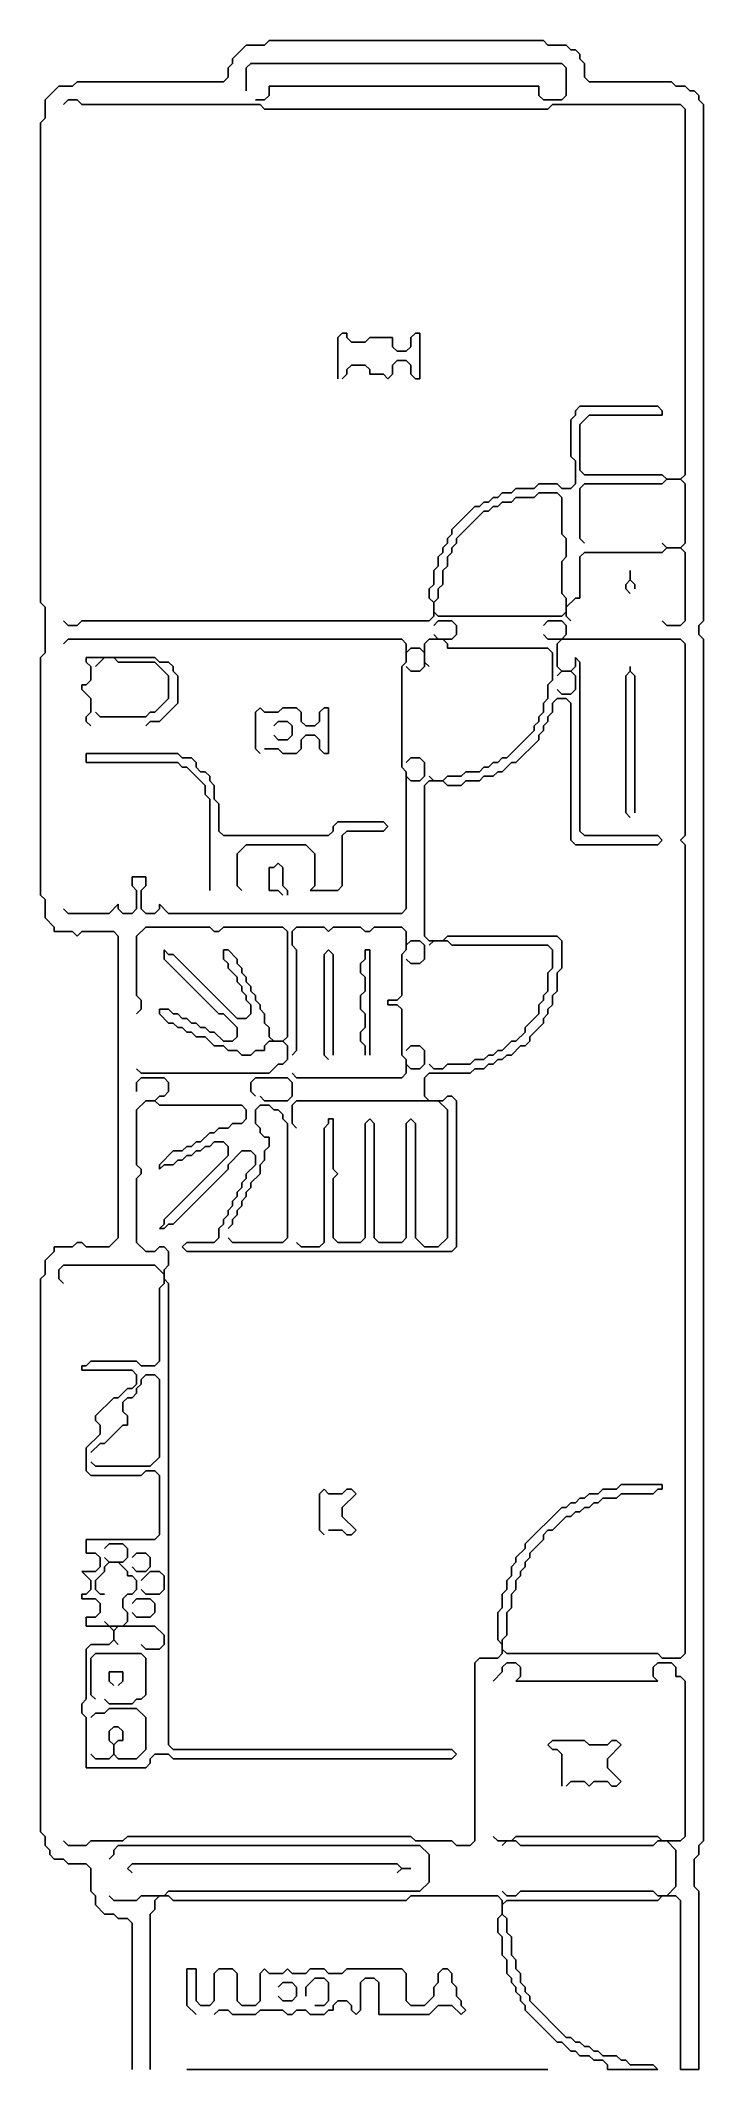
# Model space of a CAD drawing. Header units: metres. Extents: x 116 to 261, y 0 to 444.
import ezdxf

# ---------------------------------------------------------------- set-up
doc = ezdxf.new("R2010")
doc.units = ezdxf.units.M

msp = doc.modelspace()

# ---------------------------------------------------------------- linework, layer by layer
for p, q in [((158, 440), (161, 443)), ((158, 439), (158, 440)), ((161, 443), (165, 443)), ((165, 443), (166, 444)), ((166, 444), (226, 444)), ((226, 444), (227, 443)), ((227, 443), (231, 443)), ((231, 443), (232, 442)), ((232, 442), (233, 442)), ((233, 442), (234, 441)), ((234, 441), (234, 440)), ((234, 440), (235, 439)), ((156, 435), (157, 436)), ((157, 438), (158, 439)), ((157, 436), (157, 438)), ((162, 439), (161, 438)), ((161, 438), (161, 433)), ((230, 439), (162, 439)), ((231, 438), (230, 439)), ((231, 432), (231, 438)), ((235, 439), (235, 436)), ((235, 436), (236, 435)), ((117, 431), (120, 434)), ((117, 427), (117, 431)), ((120, 434), (123, 434)), ((122, 431), (121, 430)), ((124, 431), (122, 431)), ((123, 434), (124, 435)), ((124, 435), (156, 435)), ((125, 430), (124, 431)), ((163, 431), (165, 431)), ((165, 431), (166, 432)), ((166, 432), (166, 434)), ((166, 434), (225, 434)), ((225, 434), (225, 432)), ((225, 432), (226, 431)), ((226, 431), (230, 431)), ((230, 431), (231, 432)), ((236, 435), (254, 435)), ((254, 435), (255, 434)), ((255, 434), (257, 434)), ((257, 434), (258, 433)), ((258, 433), (259, 433)), ((259, 433), (260, 432)), ((260, 432), (260, 431)), ((260, 431), (261, 430)), ((116, 426), (117, 427)), ((164, 430), (125, 430)), ((165, 429), (164, 430)), ((227, 429), (165, 429)), ((228, 430), (227, 429)), ((256, 430), (228, 430)), ((257, 429), (256, 430)), ((257, 349), (257, 429)), ((261, 430), (261, 317)), ((116, 321), (116, 426)), ((181, 379), (182, 380)), ((181, 370), (181, 379)), ((182, 380), (183, 380)), ((183, 380), (183, 379)), ((183, 379), (184, 378)), ((184, 378), (187, 378)), ((187, 378), (188, 379)), ((188, 379), (193, 379)), ((193, 379), (193, 377)), ((197, 379), (198, 380)), ((197, 377), (197, 379)), ((198, 380), (199, 380)), ((199, 380), (199, 370)), ((184, 373), (183, 372)), ((187, 373), (184, 373)), ((188, 372), (187, 373)), ((193, 377), (194, 376)), ((194, 374), (193, 373)), ((193, 373), (193, 371)), ((194, 376), (196, 376)), ((196, 374), (194, 374)), ((196, 376), (197, 377)), ((197, 373), (196, 374)), ((197, 371), (197, 373)), ((183, 371), (182, 370)), ((183, 372), (183, 371)), ((188, 371), (188, 372)), ((191, 371), (188, 371)), ((192, 370), (191, 371)), ((193, 371), (192, 370)), ((198, 370), (197, 371)), ((199, 370), (198, 370)), ((232, 361), (233, 362)), ((232, 353), (232, 361)), ((233, 363), (234, 364)), ((233, 362), (233, 363)), ((234, 364), (251, 364)), ((236, 362), (234, 360)), ((234, 360), (234, 350)), ((252, 362), (236, 362)), ((251, 364), (252, 363)), ((252, 363), (252, 362)), ((233, 352), (232, 353)), ((233, 347), (233, 352)), ((224, 346), (225, 347)), ((225, 347), (229, 347)), ((229, 347), (230, 346)), ((232, 346), (233, 347)), ((234, 350), (235, 349)), ((235, 347), (234, 346)), ((235, 349), (252, 349)), ((252, 347), (235, 347)), ((252, 349), (253, 348)), ((253, 348), (252, 347)), ((256, 348), (253, 348)), ((253, 348), (256, 348)), ((256, 348), (257, 349)), ((257, 347), (256, 348)), ((257, 334), (257, 347)), ((206, 337), (211, 342)), ((211, 342), (212, 342)), ((212, 342), (213, 343)), ((213, 343), (214, 343)), ((214, 343), (215, 344)), ((215, 342), (214, 341)), ((215, 344), (216, 344)), ((216, 342), (215, 342)), ((216, 344), (217, 345)), ((217, 343), (216, 342)), ((217, 345), (219, 345)), ((219, 343), (217, 343)), ((219, 345), (220, 346)), ((220, 344), (219, 343)), ((220, 346), (224, 346)), ((224, 344), (220, 344)), ((225, 345), (224, 344)), ((229, 345), (225, 345)), ((230, 344), (229, 345)), ((230, 346), (232, 346)), ((230, 336), (230, 344)), ((234, 346), (234, 335)), ((213, 341), (207, 335)), ((214, 341), (213, 341)), ((204, 333), (205, 334)), ((204, 332), (204, 333)), ((205, 335), (206, 336)), ((205, 334), (205, 335)), ((206, 336), (206, 337)), ((207, 334), (206, 333)), ((206, 333), (206, 332)), ((207, 335), (207, 334)), ((231, 335), (230, 336)), ((231, 331), (231, 335)), ((234, 335), (235, 334)), ((252, 334), (253, 333)), ((253, 333), (252, 332)), ((253, 333), (256, 333)), ((256, 333), (253, 333)), ((256, 333), (257, 334)), ((257, 332), (256, 333)), ((202, 328), (203, 329)), ((203, 331), (204, 332)), ((203, 329), (203, 331)), ((205, 329), (204, 328)), ((206, 332), (205, 331)), ((205, 331), (205, 329)), ((230, 330), (231, 331)), ((230, 323), (230, 330)), ((235, 332), (234, 331)), ((234, 331), (234, 322)), ((252, 332), (235, 332)), ((257, 317), (257, 332)), ((201, 324), (202, 325)), ((202, 325), (202, 328)), ((204, 325), (203, 324)), ((204, 328), (204, 325)), ((244, 325), (245, 326)), ((244, 324), (244, 325)), ((245, 326), (245, 328)), ((245, 328), (245, 326)), ((245, 326), (246, 325)), ((246, 325), (246, 324)), ((117, 320), (116, 321)), ((117, 310), (117, 320)), ((201, 322), (201, 324)), ((202, 321), (201, 322)), ((203, 322), (202, 321)), ((202, 318), (202, 321)), ((203, 324), (203, 322)), ((231, 322), (230, 323)), ((231, 319), (231, 322)), ((233, 322), (231, 320)), ((231, 320), (231, 318)), ((234, 322), (233, 322)), ((245, 323), (244, 324)), ((121, 317), (122, 316)), ((122, 316), (124, 316)), ((124, 316), (125, 317)), ((125, 317), (201, 317)), ((201, 317), (202, 318)), ((202, 319), (203, 318)), ((203, 317), (202, 316)), ((203, 318), (230, 318)), ((206, 317), (203, 317)), ((207, 316), (206, 317)), ((207, 314), (207, 316)), ((227, 317), (226, 316)), ((230, 317), (227, 317)), ((230, 318), (231, 319)), ((231, 316), (230, 317)), ((231, 318), (232, 317)), ((231, 314), (231, 316)), ((252, 317), (253, 316)), ((253, 316), (256, 316)), ((256, 316), (257, 317)), ((261, 317), (260, 316)), ((260, 316), (260, 314)), ((122, 313), (121, 312)), ((195, 313), (122, 313)), ((196, 312), (195, 313)), ((196, 308), (196, 312)), ((197, 311), (196, 310)), ((199, 311), (197, 311)), ((200, 310), (199, 311)), ((201, 313), (200, 312)), ((200, 312), (200, 308)), ((204, 313), (201, 313)), ((202, 314), (203, 313)), ((203, 313), (206, 313)), ((205, 312), (204, 313)), ((205, 311), (205, 312)), ((227, 311), (205, 311)), ((206, 313), (207, 314)), ((226, 314), (227, 313)), ((227, 313), (230, 313)), ((228, 310), (227, 311)), ((230, 313), (229, 312)), ((229, 312), (229, 307)), ((230, 313), (231, 314)), ((256, 313), (230, 313)), ((257, 312), (256, 313)), ((257, 270), (257, 312)), ((260, 314), (261, 313)), ((261, 313), (261, 50)), ((116, 309), (117, 310)), ((116, 257), (116, 309)), ((126, 308), (126, 309)), ((126, 309), (141, 309)), ((127, 307), (126, 308)), ((127, 304), (127, 307)), ((130, 309), (128, 307)), ((132, 309), (130, 309)), ((133, 308), (132, 309)), ((141, 308), (133, 308)), ((141, 309), (142, 308)), ((144, 305), (141, 308)), ((142, 308), (144, 308)), ((144, 308), (145, 307)), ((145, 307), (145, 306)), ((195, 307), (196, 308)), ((195, 285), (195, 307)), ((196, 307), (197, 306)), ((199, 306), (200, 307)), ((200, 307), (200, 310)), ((200, 308), (201, 307)), ((228, 304), (228, 310)), ((229, 307), (230, 306)), ((232, 306), (233, 307)), ((233, 307), (233, 309)), ((233, 309), (234, 308)), ((234, 308), (234, 271)), ((245, 306), (245, 307)), ((245, 307), (245, 306)), ((125, 302), (125, 303)), ((125, 303), (126, 303)), ((127, 300), (125, 302)), ((126, 303), (127, 304)), ((144, 300), (144, 305)), ((145, 306), (146, 305)), ((146, 305), (146, 299)), ((197, 306), (199, 306)), ((227, 303), (228, 304)), ((227, 300), (227, 303)), ((230, 306), (229, 305)), ((229, 302), (230, 301)), ((232, 306), (230, 306)), ((230, 306), (232, 306)), ((233, 305), (232, 306)), ((232, 301), (233, 302)), ((233, 302), (233, 305)), ((244, 305), (245, 306)), ((244, 275), (244, 305)), ((245, 306), (246, 305)), ((246, 305), (246, 275)), ((127, 297), (127, 300)), ((141, 297), (144, 300)), ((146, 299), (142, 295)), ((163, 297), (164, 298)), ((164, 298), (165, 297)), ((168, 297), (169, 298)), ((169, 298), (172, 298)), ((172, 298), (173, 297)), ((177, 297), (178, 298)), ((178, 298), (179, 298)), ((179, 298), (179, 288)), ((226, 299), (227, 300)), ((226, 297), (226, 299)), ((229, 300), (228, 299)), ((228, 299), (228, 297)), ((231, 300), (229, 300)), ((230, 301), (232, 301)), ((232, 299), (231, 300)), ((232, 269), (232, 299)), ((126, 296), (127, 297)), ((126, 295), (126, 296)), ((127, 294), (126, 295)), ((128, 297), (129, 296)), ((129, 296), (139, 296)), ((139, 296), (140, 297)), ((140, 295), (139, 294)), ((140, 297), (141, 297)), ((142, 295), (140, 295)), ((163, 289), (163, 297)), ((165, 297), (168, 297)), ((168, 295), (167, 294)), ((170, 295), (168, 295)), ((171, 294), (170, 295)), ((171, 292), (171, 294)), ((173, 297), (173, 295)), ((173, 295), (174, 294)), ((174, 294), (176, 294)), ((176, 294), (177, 295)), ((177, 295), (177, 297)), ((224, 294), (225, 295)), ((224, 293), (224, 294)), ((225, 296), (226, 297)), ((225, 295), (225, 296)), ((227, 295), (226, 294)), ((226, 294), (226, 293)), ((228, 297), (227, 296)), ((227, 296), (227, 295)), ((164, 288), (163, 289)), ((168, 289), (165, 289)), ((167, 292), (168, 291)), ((168, 291), (170, 291)), ((169, 288), (168, 289)), ((170, 291), (171, 292)), ((173, 289), (172, 288)), ((174, 292), (173, 291)), ((173, 291), (173, 289)), ((176, 292), (174, 292)), ((177, 291), (176, 292)), ((177, 289), (177, 291)), ((178, 288), (177, 289)), ((218, 287), (224, 293)), ((225, 291), (220, 286)), ((226, 293), (225, 292)), ((225, 292), (225, 291)), ((126, 286), (126, 288)), ((126, 288), (146, 288)), ((146, 286), (126, 286)), ((146, 288), (147, 287)), ((147, 285), (146, 286)), ((147, 287), (149, 287)), ((148, 285), (147, 285)), ((152, 281), (148, 285)), ((149, 287), (150, 286)), ((150, 286), (150, 285)), ((150, 285), (151, 284)), ((172, 288), (169, 288)), ((179, 288), (178, 288)), ((196, 284), (195, 285)), ((197, 287), (196, 286)), ((199, 287), (197, 287)), ((200, 286), (199, 287)), ((200, 283), (200, 286)), ((212, 284), (213, 285)), ((213, 285), (214, 285)), ((214, 285), (215, 286)), ((215, 286), (216, 286)), ((216, 286), (217, 287)), ((217, 287), (218, 287)), ((219, 286), (217, 284)), ((220, 286), (219, 286)), ((151, 284), (152, 284)), ((152, 284), (153, 283)), ((152, 279), (152, 281)), ((153, 283), (153, 282)), ((153, 282), (154, 281)), ((154, 281), (154, 278)), ((196, 254), (196, 284)), ((196, 283), (197, 282)), ((197, 282), (199, 282)), ((199, 282), (200, 283)), ((201, 282), (200, 281)), ((200, 281), (200, 248)), ((201, 283), (202, 282)), ((204, 282), (201, 282)), ((202, 282), (204, 282)), ((204, 282), (205, 283)), ((205, 281), (204, 282)), ((205, 283), (208, 283)), ((208, 281), (205, 281)), ((208, 283), (209, 284)), ((209, 282), (208, 281)), ((209, 284), (212, 284)), ((212, 282), (209, 282)), ((213, 283), (212, 282)), ((215, 283), (213, 283)), ((216, 284), (215, 283)), ((217, 284), (216, 284)), ((153, 278), (152, 279)), ((153, 258), (153, 278)), ((154, 278), (155, 277)), ((155, 277), (155, 271)), ((155, 271), (156, 270)), ((179, 270), (180, 271)), ((180, 272), (181, 273)), ((180, 271), (180, 272)), ((181, 273), (191, 273)), ((183, 271), (182, 270)), ((191, 271), (183, 271)), ((191, 273), (192, 272)), ((192, 272), (191, 271)), ((234, 271), (235, 270)), ((245, 274), (244, 275)), ((156, 270), (179, 270)), ((161, 268), (159, 266)), ((174, 268), (161, 268)), ((176, 266), (174, 268)), ((182, 270), (182, 259)), ((233, 268), (232, 269)), ((251, 268), (233, 268)), ((235, 270), (251, 270)), ((251, 270), (252, 269)), ((252, 269), (251, 268)), ((256, 269), (257, 270)), ((257, 268), (256, 269)), ((257, 91), (257, 268)), ((159, 266), (159, 259)), ((166, 258), (166, 263)), ((166, 263), (167, 263)), ((167, 263), (168, 264)), ((168, 264), (169, 263)), ((169, 263), (169, 259)), ((176, 259), (176, 266)), ((136, 259), (136, 261)), ((136, 261), (139, 261)), ((137, 258), (136, 259)), ((137, 254), (137, 258)), ((139, 259), (138, 258)), ((138, 258), (138, 254)), ((139, 261), (139, 259)), ((159, 259), (160, 258)), ((168, 258), (166, 258)), ((169, 257), (168, 258)), ((169, 259), (170, 258)), ((170, 258), (170, 257)), ((175, 258), (176, 259)), ((181, 258), (175, 258)), ((182, 259), (181, 258)), ((117, 256), (116, 257)), ((117, 252), (117, 256)), ((121, 254), (122, 253)), ((131, 253), (133, 255)), ((133, 255), (133, 254)), ((133, 254), (134, 253)), ((136, 253), (137, 254)), ((138, 254), (139, 253)), ((141, 253), (142, 254)), ((142, 254), (142, 255)), ((142, 255), (144, 253)), ((195, 253), (196, 254)), ((119, 250), (117, 252)), ((119, 249), (119, 250)), ((123, 249), (119, 249)), ((122, 253), (131, 253)), ((124, 248), (123, 249)), ((125, 249), (124, 248)), ((132, 249), (125, 249)), ((133, 248), (132, 249)), ((134, 253), (136, 253)), ((139, 250), (137, 248)), ((139, 253), (141, 253)), ((153, 250), (139, 250)), ((144, 253), (195, 253)), ((154, 249), (153, 250)), ((155, 249), (154, 249)), ((156, 250), (155, 249)), ((169, 250), (156, 250)), ((170, 249), (169, 250)), ((170, 226), (170, 249)), ((172, 250), (171, 249)), ((171, 249), (171, 246)), ((178, 250), (172, 250)), ((179, 249), (178, 250)), ((180, 250), (179, 249)), ((186, 250), (180, 250)), ((187, 249), (186, 250)), ((188, 249), (187, 249)), ((189, 250), (188, 249)), ((195, 250), (189, 250)), ((196, 249), (195, 250)), ((196, 245), (196, 249)), ((133, 182), (133, 248)), ((137, 248), (137, 235)), ((143, 243), (143, 245)), ((143, 245), (144, 244)), ((156, 243), (156, 245)), ((156, 245), (157, 245)), ((157, 245), (159, 243)), ((171, 246), (172, 245)), ((172, 245), (172, 223)), ((178, 244), (179, 245)), ((179, 245), (180, 244)), ((187, 243), (187, 245)), ((187, 245), (188, 245)), ((188, 245), (188, 222)), ((195, 244), (196, 245)), ((197, 247), (196, 246)), ((199, 247), (197, 247)), ((200, 246), (199, 247)), ((200, 248), (201, 247)), ((200, 243), (200, 246)), ((202, 247), (201, 246)), ((201, 247), (204, 247)), ((205, 247), (202, 247)), ((204, 247), (205, 248)), ((205, 248), (229, 248)), ((206, 246), (205, 247)), ((227, 246), (206, 246)), ((228, 245), (227, 246)), ((228, 241), (228, 245)), ((229, 248), (230, 247)), ((230, 247), (230, 241)), ((155, 231), (143, 243)), ((144, 244), (145, 244)), ((145, 244), (159, 230)), ((157, 242), (156, 243)), ((157, 241), (157, 242)), ((159, 239), (157, 241)), ((159, 243), (159, 242)), ((159, 242), (160, 241)), ((160, 241), (160, 240)), ((160, 240), (161, 239)), ((178, 222), (178, 244)), ((180, 244), (180, 222)), ((186, 242), (187, 243)), ((186, 240), (186, 242)), ((187, 239), (186, 240)), ((195, 235), (195, 244)), ((196, 243), (197, 242)), ((197, 242), (199, 242)), ((199, 242), (200, 243)), ((227, 240), (228, 241)), ((227, 236), (227, 240)), ((230, 241), (229, 240)), ((229, 240), (229, 236)), ((159, 238), (159, 239)), ((160, 237), (159, 238)), ((160, 236), (160, 237)), ((161, 235), (160, 236)), ((161, 239), (161, 238)), ((161, 238), (162, 237)), ((162, 237), (162, 236)), ((162, 236), (163, 235)), ((186, 235), (187, 236)), ((187, 236), (187, 239)), ((226, 235), (227, 236)), ((229, 236), (228, 235)), ((137, 235), (138, 234)), ((138, 232), (137, 231)), ((138, 234), (138, 232)), ((142, 231), (142, 232)), ((142, 232), (144, 232)), ((144, 229), (142, 231)), ((144, 232), (145, 231)), ((145, 231), (146, 231)), ((146, 231), (147, 230)), ((156, 231), (155, 231)), ((159, 228), (156, 231)), ((161, 234), (161, 235)), ((162, 233), (161, 234)), ((161, 230), (162, 231)), ((162, 231), (162, 233)), ((163, 235), (163, 234)), ((163, 234), (164, 233)), ((164, 233), (164, 232)), ((164, 232), (165, 231)), ((165, 231), (165, 229)), ((186, 232), (186, 235)), ((187, 231), (186, 232)), ((187, 228), (187, 231)), ((192, 233), (192, 234)), ((192, 234), (194, 234)), ((194, 233), (192, 233)), ((194, 234), (195, 235)), ((195, 232), (194, 233)), ((195, 222), (195, 232)), ((222, 228), (225, 231)), ((225, 233), (226, 234)), ((225, 231), (225, 233)), ((226, 234), (226, 235)), ((227, 231), (226, 230)), ((228, 233), (227, 232)), ((227, 232), (227, 231)), ((228, 235), (228, 233)), ((145, 229), (144, 229)), ((146, 228), (145, 229)), ((147, 228), (146, 228)), ((147, 230), (148, 230)), ((148, 227), (147, 228)), ((148, 230), (149, 229)), ((149, 227), (148, 227)), ((149, 229), (150, 229)), ((150, 226), (149, 227)), ((150, 229), (151, 228)), ((151, 228), (152, 228)), ((152, 228), (153, 227)), ((153, 227), (154, 227)), ((154, 227), (156, 225)), ((159, 230), (161, 230)), ((159, 226), (159, 228)), ((165, 229), (166, 228)), ((166, 228), (166, 226)), ((186, 227), (187, 228)), ((186, 225), (186, 227)), ((220, 225), (222, 227)), ((222, 227), (222, 228)), ((226, 229), (223, 226)), ((226, 230), (226, 229)), ((152, 226), (150, 226)), ((154, 224), (152, 226)), ((156, 224), (154, 224)), ((156, 225), (158, 225)), ((157, 223), (156, 224)), ((159, 223), (157, 223)), ((158, 225), (159, 226)), ((160, 222), (159, 223)), ((163, 223), (162, 222)), ((165, 223), (163, 223)), ((166, 225), (165, 224)), ((165, 224), (165, 223)), ((166, 226), (167, 225)), ((169, 225), (166, 225)), ((167, 225), (169, 225)), ((169, 225), (170, 226)), ((170, 224), (169, 225)), ((170, 221), (170, 224)), ((172, 223), (171, 222)), ((187, 224), (186, 225)), ((187, 222), (187, 224)), ((197, 224), (196, 223)), ((199, 224), (197, 224)), ((200, 223), (199, 224)), ((200, 220), (200, 223)), ((215, 222), (216, 223)), ((216, 223), (217, 223)), ((217, 223), (219, 225)), ((219, 225), (220, 225)), ((221, 224), (219, 222)), ((222, 224), (221, 224)), ((223, 225), (222, 224)), ((223, 226), (223, 225)), ((137, 219), (138, 218)), ((138, 218), (166, 218)), ((162, 222), (160, 222)), ((166, 218), (168, 220)), ((168, 220), (169, 220)), ((169, 220), (170, 221)), ((171, 218), (172, 217)), ((179, 221), (178, 222)), ((196, 221), (195, 222)), ((195, 217), (196, 218)), ((196, 218), (196, 221)), ((196, 220), (197, 219)), ((197, 219), (199, 219)), ((199, 219), (200, 220)), ((201, 218), (200, 217)), ((201, 220), (202, 219)), ((210, 218), (201, 218)), ((202, 219), (204, 219)), ((204, 219), (205, 220)), ((205, 220), (210, 220)), ((210, 220), (211, 221)), ((211, 219), (210, 218)), ((211, 221), (213, 221)), ((213, 219), (211, 219)), ((213, 221), (214, 222)), ((214, 220), (213, 219)), ((214, 222), (215, 222)), ((215, 220), (214, 220)), ((216, 221), (215, 220)), ((217, 221), (216, 221)), ((218, 222), (217, 221)), ((219, 222), (218, 222)), ((138, 217), (137, 216)), ((137, 216), (137, 214)), ((143, 217), (138, 217)), ((144, 216), (143, 217)), ((143, 213), (144, 214)), ((144, 214), (144, 216)), ((163, 217), (162, 216)), ((162, 216), (162, 214)), ((162, 214), (163, 213)), ((170, 217), (163, 217)), ((171, 216), (170, 217)), ((171, 213), (171, 216)), ((172, 217), (195, 217)), ((200, 217), (200, 213)), ((139, 212), (137, 210)), ((137, 210), (137, 198)), ((139, 212), (141, 212)), ((141, 212), (139, 212)), ((141, 212), (142, 213)), ((142, 211), (141, 212)), ((142, 213), (143, 213)), ((160, 211), (142, 211)), ((161, 210), (160, 211)), ((161, 208), (161, 210)), ((164, 211), (163, 210)), ((163, 210), (163, 207)), ((164, 213), (165, 212)), ((166, 211), (164, 211)), ((165, 212), (170, 212)), ((167, 210), (166, 211)), ((168, 210), (167, 210)), ((169, 209), (168, 210)), ((169, 208), (169, 209)), ((170, 212), (171, 213)), ((172, 212), (171, 211)), ((171, 211), (171, 207)), ((203, 212), (172, 212)), ((200, 213), (201, 212)), ((201, 212), (204, 212)), ((205, 210), (203, 212)), ((204, 212), (205, 213)), ((205, 213), (206, 213)), ((205, 182), (205, 210)), ((206, 213), (207, 212)), ((207, 212), (207, 180)), ((151, 203), (153, 205)), ((153, 205), (154, 205)), ((154, 205), (155, 206)), ((155, 206), (157, 206)), ((157, 206), (158, 207)), ((158, 207), (160, 207)), ((160, 207), (161, 208)), ((163, 207), (164, 206)), ((164, 206), (164, 205)), ((164, 205), (165, 204)), ((170, 207), (169, 208)), ((170, 182), (170, 207)), ((171, 207), (172, 206)), ((178, 206), (179, 207)), ((178, 181), (178, 206)), ((179, 207), (179, 208)), ((179, 208), (180, 208)), ((180, 208), (180, 197)), ((187, 207), (188, 208)), ((187, 182), (187, 207)), ((188, 208), (189, 207)), ((189, 207), (189, 182)), ((196, 207), (197, 208)), ((196, 182), (196, 207)), ((197, 208), (198, 207)), ((198, 207), (198, 182)), ((142, 198), (145, 201)), ((143, 186), (157, 200)), ((145, 201), (147, 201)), ((147, 201), (148, 202)), ((148, 200), (147, 199)), ((148, 202), (149, 202)), ((149, 200), (148, 200)), ((149, 202), (150, 203)), ((150, 201), (149, 200)), ((150, 203), (151, 203)), ((151, 201), (150, 201)), ((152, 202), (151, 201)), ((153, 202), (152, 202)), ((154, 203), (153, 202)), ((156, 203), (154, 203)), ((157, 202), (156, 203)), ((157, 200), (157, 202)), ((160, 201), (157, 198)), ((162, 201), (160, 201)), ((163, 200), (162, 201)), ((163, 198), (163, 200)), ((165, 204), (166, 204)), ((166, 202), (165, 201)), ((165, 201), (165, 199)), ((166, 204), (166, 202)), ((137, 198), (138, 197)), ((138, 196), (137, 195)), ((138, 197), (138, 196)), ((143, 198), (142, 197)), ((142, 197), (142, 198)), ((145, 198), (143, 198)), ((146, 199), (145, 198)), ((157, 197), (145, 185)), ((147, 199), (146, 199)), ((157, 198), (157, 197)), ((161, 196), (163, 198)), ((161, 195), (161, 196)), ((164, 196), (162, 194)), ((165, 199), (164, 198)), ((164, 198), (164, 196)), ((180, 197), (181, 196)), ((181, 196), (180, 195)), ((137, 195), (137, 181)), ((158, 190), (159, 191)), ((159, 192), (160, 193)), ((159, 191), (159, 192)), ((160, 194), (161, 195)), ((160, 193), (160, 194)), ((161, 191), (160, 190)), ((162, 193), (161, 192)), ((161, 192), (161, 191)), ((162, 194), (162, 193)), ((180, 195), (180, 182)), ((156, 186), (157, 187)), ((157, 188), (158, 189)), ((157, 187), (157, 188)), ((158, 189), (158, 190)), ((159, 187), (158, 186)), ((160, 189), (159, 188)), ((159, 188), (159, 187)), ((160, 190), (160, 189)), ((142, 184), (143, 185)), ((143, 184), (142, 184)), ((143, 185), (143, 186)), ((144, 185), (143, 184)), ((145, 185), (144, 185)), ((155, 184), (156, 185)), ((155, 182), (155, 184)), ((156, 185), (156, 186)), ((158, 185), (157, 184)), ((158, 186), (158, 185)), ((117, 177), (119, 179)), ((119, 179), (119, 180)), ((119, 180), (123, 180)), ((123, 180), (124, 181)), ((124, 181), (125, 181)), ((125, 181), (126, 180)), ((126, 180), (131, 180)), ((131, 180), (133, 182)), ((137, 181), (139, 179)), ((139, 179), (141, 179)), ((141, 179), (142, 180)), ((142, 180), (143, 180)), ((143, 180), (144, 179)), ((144, 179), (144, 176)), ((147, 180), (148, 181)), ((148, 179), (147, 180)), ((148, 181), (154, 181)), ((206, 179), (148, 179)), ((154, 181), (155, 182)), ((157, 182), (158, 181)), ((158, 181), (169, 181)), ((169, 181), (170, 182)), ((172, 181), (173, 180)), ((173, 180), (177, 180)), ((177, 180), (178, 181)), ((180, 182), (181, 181)), ((181, 181), (186, 181)), ((186, 181), (187, 182)), ((189, 182), (190, 181)), ((190, 181), (195, 181)), ((195, 181), (196, 182)), ((198, 182), (200, 180)), ((200, 180), (203, 180)), ((203, 180), (205, 182)), ((207, 180), (206, 179)), ((116, 173), (117, 174)), ((117, 174), (117, 177)), ((121, 176), (120, 175)), ((120, 175), (120, 173)), ((141, 176), (121, 176)), ((143, 174), (141, 176)), ((144, 176), (143, 175)), ((143, 175), (143, 173)), ((143, 172), (143, 174)), ((116, 52), (116, 173)), ((120, 173), (121, 172)), ((142, 171), (143, 172)), ((142, 155), (142, 171)), ((143, 173), (144, 172)), ((144, 172), (144, 71)), ((125, 153), (125, 154)), ((125, 154), (126, 154)), ((136, 153), (125, 153)), ((126, 154), (127, 155)), ((127, 155), (137, 155)), ((137, 152), (136, 153)), ((137, 155), (138, 154)), ((137, 150), (137, 152)), ((138, 154), (141, 154)), ((139, 152), (138, 151)), ((138, 151), (138, 150)), ((141, 152), (139, 152)), ((141, 154), (142, 155)), ((142, 151), (141, 152)), ((142, 134), (142, 151)), ((128, 143), (132, 147)), ((132, 147), (133, 147)), ((133, 147), (135, 149)), ((135, 147), (134, 146)), ((135, 149), (136, 149)), ((136, 147), (135, 147)), ((136, 149), (137, 150)), ((137, 148), (136, 147)), ((138, 150), (137, 149)), ((137, 149), (137, 148)), ((128, 142), (128, 143)), ((134, 146), (134, 144)), ((134, 144), (135, 143)), ((135, 143), (135, 141)), ((126, 136), (129, 139)), ((129, 141), (128, 142)), ((129, 139), (129, 141)), ((134, 141), (130, 137)), ((135, 141), (134, 141)), ((126, 131), (126, 136)), ((129, 137), (127, 135)), ((130, 137), (129, 137)), ((140, 132), (142, 134)), ((127, 130), (126, 131)), ((127, 133), (128, 132)), ((138, 130), (127, 130)), ((128, 132), (140, 132)), ((139, 131), (138, 130)), ((141, 131), (139, 131)), ((142, 130), (141, 131)), ((142, 117), (142, 130)), ((177, 126), (178, 127)), ((177, 118), (177, 126)), ((178, 127), (179, 126)), ((179, 126), (182, 126)), ((182, 126), (183, 127)), ((185, 126), (182, 123)), ((183, 127), (184, 127)), ((184, 127), (185, 126)), ((233, 124), (234, 125)), ((234, 125), (235, 125)), ((235, 125), (236, 126)), ((236, 126), (238, 126)), ((238, 126), (239, 127)), ((239, 125), (238, 124)), ((239, 127), (242, 127)), ((242, 125), (239, 125)), ((242, 127), (243, 128)), ((243, 126), (242, 125)), ((243, 128), (252, 128)), ((250, 126), (243, 126)), ((251, 127), (250, 126)), ((252, 127), (251, 127)), ((252, 128), (252, 127)), ((182, 123), (182, 121)), ((182, 121), (185, 118)), ((222, 115), (230, 123)), ((231, 121), (228, 118)), ((230, 123), (231, 123)), ((231, 123), (232, 124)), ((232, 121), (231, 121)), ((232, 124), (233, 124)), ((233, 122), (232, 121)), ((234, 122), (233, 122)), ((235, 123), (234, 122)), ((236, 123), (235, 123)), ((237, 124), (236, 123)), ((238, 124), (237, 124)), ((126, 113), (126, 116)), ((126, 116), (141, 116)), ((141, 116), (142, 117)), ((178, 117), (177, 118)), ((182, 118), (179, 118)), ((183, 117), (182, 118)), ((184, 117), (183, 117)), ((185, 118), (184, 117)), ((226, 116), (223, 113)), ((227, 118), (226, 117)), ((226, 117), (226, 116)), ((228, 118), (227, 118)), ((128, 113), (126, 113)), ((129, 112), (128, 113)), ((129, 110), (129, 112)), ((131, 115), (130, 114)), ((130, 112), (131, 111)), ((134, 115), (131, 115)), ((135, 114), (134, 115)), ((134, 111), (135, 112)), ((135, 112), (135, 114)), ((137, 113), (136, 112)), ((139, 113), (137, 113)), ((140, 112), (139, 113)), ((140, 110), (140, 112)), ((220, 112), (222, 114)), ((220, 111), (220, 112)), ((222, 114), (222, 115)), ((223, 112), (222, 111)), ((223, 113), (223, 112)), ((127, 107), (125, 109)), ((125, 109), (128, 109)), ((127, 105), (127, 107)), ((128, 109), (129, 110)), ((130, 109), (128, 107)), ((128, 107), (128, 105)), ((131, 111), (130, 110)), ((130, 110), (130, 109)), ((131, 111), (134, 111)), ((133, 111), (131, 111)), ((135, 109), (133, 111)), ((135, 108), (135, 109)), ((136, 108), (135, 108)), ((136, 110), (137, 109)), ((137, 107), (136, 108)), ((137, 109), (139, 109)), ((137, 105), (137, 107)), ((140, 109), (138, 107)), ((139, 109), (140, 110)), ((142, 109), (140, 109)), ((143, 108), (142, 109)), ((143, 105), (143, 108)), ((218, 107), (219, 108)), ((218, 105), (218, 107)), ((219, 110), (220, 111)), ((219, 108), (219, 110)), ((221, 108), (220, 107)), ((220, 107), (220, 105)), ((222, 110), (221, 109)), ((221, 109), (221, 108)), ((222, 111), (222, 110)), ((125, 103), (125, 104)), ((125, 104), (126, 104)), ((128, 103), (125, 103)), ((126, 104), (127, 105)), ((128, 105), (129, 104)), ((129, 102), (128, 103)), ((129, 104), (130, 104)), ((134, 103), (135, 104)), ((134, 101), (134, 103)), ((135, 104), (136, 104)), ((136, 104), (137, 105)), ((137, 103), (136, 102)), ((140, 103), (137, 103)), ((138, 105), (139, 104)), ((139, 104), (142, 104)), ((141, 102), (140, 103)), ((142, 104), (143, 105)), ((217, 104), (218, 105)), ((217, 101), (217, 104)), ((220, 105), (219, 104)), ((219, 104), (219, 101)), ((126, 97), (126, 99)), ((126, 99), (128, 99)), ((128, 99), (129, 100)), ((129, 100), (129, 102)), ((130, 98), (131, 97)), ((135, 100), (134, 101)), ((134, 97), (135, 98)), ((135, 98), (135, 100)), ((136, 100), (137, 99)), ((137, 99), (140, 99)), ((140, 99), (141, 100)), ((141, 100), (141, 102)), ((216, 100), (217, 101)), ((216, 94), (216, 100)), ((219, 101), (218, 100)), ((218, 100), (218, 95)), ((131, 97), (126, 97)), ((131, 97), (134, 97)), ((132, 96), (131, 97)), ((131, 93), (132, 94)), ((133, 97), (132, 96)), ((132, 96), (132, 94)), ((132, 94), (132, 96)), ((132, 94), (133, 93)), ((141, 97), (133, 97)), ((143, 95), (141, 97)), ((143, 93), (143, 95)), ((217, 93), (216, 94)), ((218, 95), (217, 94)), ((217, 94), (217, 92)), ((126, 92), (127, 93)), ((126, 81), (126, 92)), ((127, 93), (131, 93)), ((128, 91), (127, 90)), ((127, 90), (127, 82)), ((138, 91), (128, 91)), ((138, 93), (139, 92)), ((139, 90), (138, 91)), ((139, 92), (142, 92)), ((139, 82), (139, 90)), ((142, 92), (143, 93)), ((211, 89), (212, 90)), ((211, 50), (211, 89)), ((212, 90), (216, 90)), ((216, 90), (217, 91)), ((217, 91), (217, 93)), ((217, 92), (218, 91)), ((218, 89), (217, 88)), ((218, 91), (251, 91)), ((220, 89), (218, 89)), ((221, 88), (220, 89)), ((251, 89), (250, 88)), ((251, 91), (252, 90)), ((254, 89), (251, 89)), ((252, 90), (256, 90)), ((255, 88), (254, 89)), ((256, 90), (257, 91)), ((131, 85), (131, 87)), ((131, 87), (134, 87)), ((132, 84), (131, 85)), ((134, 85), (133, 84)), ((134, 87), (134, 85)), ((217, 87), (215, 85)), ((217, 88), (217, 87)), ((220, 85), (221, 86)), ((251, 85), (220, 85)), ((221, 86), (221, 88)), ((250, 88), (250, 86)), ((250, 86), (251, 85)), ((255, 86), (255, 88)), ((256, 86), (255, 86)), ((257, 85), (256, 86)), ((257, 51), (257, 85)), ((125, 80), (126, 81)), ((125, 78), (125, 80)), ((127, 82), (128, 81)), ((130, 81), (131, 80)), ((131, 80), (136, 80)), ((136, 80), (137, 81)), ((137, 81), (138, 81)), ((138, 81), (139, 82)), ((126, 77), (125, 78)), ((126, 66), (126, 77)), ((128, 78), (127, 77)), ((130, 78), (128, 78)), ((131, 79), (130, 78)), ((137, 79), (131, 79)), ((139, 77), (137, 79)), ((139, 70), (139, 77)), ((131, 74), (132, 75)), ((131, 72), (131, 74)), ((132, 71), (131, 72)), ((132, 75), (133, 75)), ((133, 72), (132, 71)), ((133, 75), (134, 74)), ((134, 72), (133, 72)), ((134, 74), (134, 72)), ((227, 71), (228, 72)), ((228, 72), (235, 72)), ((235, 72), (236, 71)), ((240, 71), (241, 72)), ((241, 72), (242, 72)), ((242, 72), (243, 71)), ((127, 69), (128, 68)), ((128, 68), (131, 68)), ((131, 68), (132, 69)), ((132, 69), (132, 71)), ((132, 71), (132, 69)), ((132, 69), (133, 68)), ((133, 68), (137, 68)), ((137, 68), (139, 70)), ((140, 67), (139, 66)), ((141, 69), (140, 68)), ((140, 68), (140, 67)), ((144, 69), (141, 69)), ((144, 71), (145, 70)), ((145, 68), (144, 69)), ((145, 70), (206, 70)), ((206, 68), (145, 68)), ((206, 70), (207, 69)), ((207, 69), (206, 68)), ((228, 70), (227, 71)), ((229, 70), (228, 70)), ((230, 69), (229, 70)), ((230, 62), (230, 69)), ((236, 71), (240, 71)), ((243, 71), (240, 68)), ((240, 68), (240, 66)), ((139, 66), (126, 66)), ((232, 63), (231, 62)), ((235, 63), (232, 63)), ((236, 62), (235, 63)), ((237, 63), (236, 62)), ((240, 63), (237, 63)), ((240, 66), (243, 63)), ((241, 62), (240, 63)), ((243, 63), (242, 62)), ((242, 62), (241, 62)), ((117, 51), (116, 52)), ((117, 49), (117, 51)), ((118, 48), (117, 49)), ((121, 50), (122, 49)), ((122, 49), (126, 49)), ((126, 49), (127, 50)), ((127, 50), (134, 50)), ((133, 49), (132, 48)), ((199, 49), (133, 49)), ((134, 50), (135, 51)), ((135, 51), (197, 51)), ((197, 51), (198, 50)), ((198, 50), (206, 50)), ((201, 47), (199, 49)), ((206, 50), (207, 49)), ((207, 49), (210, 49)), ((210, 49), (211, 50)), ((215, 51), (216, 50)), ((216, 50), (219, 50)), ((218, 50), (217, 49)), ((220, 50), (218, 50)), ((219, 50), (220, 51)), ((220, 51), (251, 51)), ((221, 49), (220, 50)), ((250, 49), (221, 49)), ((251, 50), (250, 49)), ((251, 51), (252, 50)), ((253, 50), (251, 50)), ((252, 50), (256, 50)), ((255, 48), (253, 50)), ((256, 50), (257, 51)), ((261, 50), (260, 49)), ((260, 49), (260, 47)), ((118, 47), (118, 48)), ((119, 46), (118, 47)), ((121, 46), (119, 46)), ((122, 45), (121, 46)), ((126, 45), (122, 45)), ((127, 44), (126, 45)), ((132, 47), (131, 46)), ((132, 48), (132, 47)), ((135, 44), (136, 45)), ((136, 45), (194, 45)), ((194, 45), (195, 44)), ((201, 41), (201, 47)), ((255, 40), (255, 48)), ((260, 47), (259, 46)), ((259, 46), (259, 40)), ((127, 39), (127, 44)), ((136, 43), (135, 44)), ((195, 44), (194, 43)), ((195, 44), (197, 44)), ((197, 44), (195, 44)), ((199, 39), (201, 41)), ((253, 38), (255, 40)), ((259, 40), (260, 39)), ((128, 38), (127, 39)), ((128, 36), (128, 38)), ((130, 34), (128, 36)), ((131, 38), (132, 37)), ((132, 37), (137, 37)), ((137, 37), (138, 38)), ((138, 38), (143, 38)), ((142, 38), (141, 37)), ((141, 37), (141, 35)), ((144, 38), (142, 38)), ((143, 38), (144, 39)), ((144, 39), (199, 39)), ((145, 37), (144, 38)), ((196, 37), (145, 37)), ((197, 38), (196, 37)), ((216, 38), (197, 38)), ((217, 37), (216, 38)), ((217, 39), (218, 38)), ((218, 37), (217, 36)), ((217, 34), (217, 37)), ((217, 36), (217, 34)), ((218, 38), (220, 38)), ((251, 37), (218, 37)), ((220, 38), (221, 39)), ((221, 39), (250, 39)), ((250, 39), (251, 38)), ((252, 38), (251, 37)), ((251, 38), (253, 38)), ((255, 38), (252, 38)), ((256, 37), (255, 38)), ((256, 0), (256, 37)), ((260, 39), (260, 0)), ((132, 34), (130, 34)), ((133, 33), (132, 34)), ((135, 33), (133, 33)), ((136, 32), (135, 33)), ((136, 0), (136, 32)), ((141, 35), (140, 34)), ((140, 34), (140, 0)), ((216, 33), (217, 34)), ((216, 30), (216, 33)), ((217, 34), (218, 33)), ((218, 33), (218, 30)), ((217, 29), (216, 30)), ((217, 25), (217, 29)), ((218, 30), (219, 29)), ((219, 29), (219, 25)), ((218, 24), (217, 25)), ((218, 21), (218, 24)), ((219, 25), (220, 24)), ((220, 24), (220, 22)), ((148, 14), (148, 22)), ((148, 22), (150, 22)), ((150, 22), (150, 15)), ((154, 21), (155, 22)), ((154, 15), (154, 21)), ((155, 22), (158, 22)), ((158, 22), (159, 21)), ((159, 21), (159, 15)), ((164, 21), (165, 22)), ((164, 15), (164, 21)), ((165, 22), (166, 21)), ((166, 21), (169, 21)), ((169, 19), (168, 18)), ((169, 21), (170, 22)), ((171, 19), (169, 19)), ((170, 22), (171, 21)), ((171, 21), (174, 21)), ((172, 18), (171, 19)), ((172, 16), (172, 18)), ((174, 21), (175, 22)), ((176, 20), (174, 18)), ((174, 18), (174, 16)), ((175, 22), (178, 22)), ((178, 20), (176, 20)), ((178, 22), (179, 21)), ((179, 19), (178, 20)), ((179, 21), (182, 21)), ((179, 15), (179, 19)), ((182, 21), (183, 22)), ((183, 22), (195, 22)), ((187, 20), (186, 19)), ((186, 19), (186, 13)), ((189, 20), (187, 20)), ((190, 19), (189, 20)), ((190, 12), (190, 19)), ((195, 22), (196, 21)), ((196, 21), (196, 15)), ((202, 18), (203, 19)), ((202, 16), (202, 18)), ((203, 21), (204, 22)), ((203, 19), (203, 21)), ((204, 22), (205, 22)), ((205, 22), (206, 21)), ((206, 21), (206, 19)), ((206, 19), (207, 18)), ((207, 18), (207, 16)), ((219, 20), (218, 21)), ((219, 19), (219, 20)), ((220, 18), (219, 19)), ((220, 22), (221, 21)), ((220, 17), (220, 18)), ((221, 21), (221, 19)), ((221, 19), (222, 18)), ((222, 18), (222, 17)), ((150, 12), (148, 14)), ((150, 15), (151, 14)), ((151, 14), (153, 14)), ((153, 14), (154, 15)), ((159, 15), (160, 14)), ((160, 14), (163, 14)), ((163, 14), (164, 15)), ((168, 16), (169, 15)), ((169, 15), (171, 15)), ((171, 15), (172, 16)), ((176, 14), (178, 14)), ((178, 14), (179, 15)), ((181, 15), (180, 14)), ((180, 14), (180, 13)), ((183, 15), (181, 15)), ((184, 14), (183, 15)), ((184, 13), (184, 14)), ((196, 15), (197, 14)), ((197, 14), (200, 14)), ((200, 14), (202, 16)), ((203, 14), (201, 12)), ((206, 14), (203, 14)), ((208, 12), (206, 14)), ((207, 16), (208, 15)), ((208, 15), (208, 14)), ((208, 14), (209, 13)), ((221, 16), (220, 17)), ((221, 15), (221, 16)), ((222, 14), (221, 15)), ((222, 17), (223, 16)), ((222, 13), (222, 14)), ((223, 16), (223, 15)), ((223, 15), (231, 7)), ((155, 13), (154, 12)), ((157, 13), (155, 13)), ((158, 12), (157, 13)), ((163, 12), (158, 12)), ((164, 13), (163, 12)), ((169, 13), (164, 13)), ((170, 12), (169, 13)), ((171, 12), (170, 12)), ((172, 13), (171, 12)), ((174, 13), (172, 13)), ((175, 12), (174, 13)), ((178, 12), (175, 12)), ((179, 13), (178, 12)), ((180, 13), (179, 13)), ((185, 12), (184, 13)), ((186, 13), (185, 12)), ((201, 12), (190, 12)), ((209, 13), (208, 12)), ((229, 6), (222, 13)), ((230, 6), (229, 6)), ((232, 4), (230, 6)), ((231, 7), (232, 7)), ((232, 7), (233, 6)), ((233, 6), (234, 6)), ((234, 6), (235, 5)), ((235, 5), (236, 5)), ((236, 5), (237, 4)), ((148, 0), (227, 0)), ((233, 4), (232, 4)), ((234, 3), (233, 4)), ((236, 3), (234, 3)), ((237, 2), (236, 3)), ((237, 4), (238, 4)), ((239, 2), (237, 2)), ((238, 4), (239, 3)), ((239, 3), (242, 3)), ((240, 1), (239, 2)), ((240, 0), (240, 1)), ((251, 0), (240, 0)), ((242, 3), (243, 2)), ((243, 2), (244, 2)), ((244, 2), (245, 1)), ((245, 1), (250, 1)), ((250, 1), (251, 0)), ((260, 0), (256, 0))]:
    msp.add_line(p, q)

doc.saveas('drawing.dxf')
